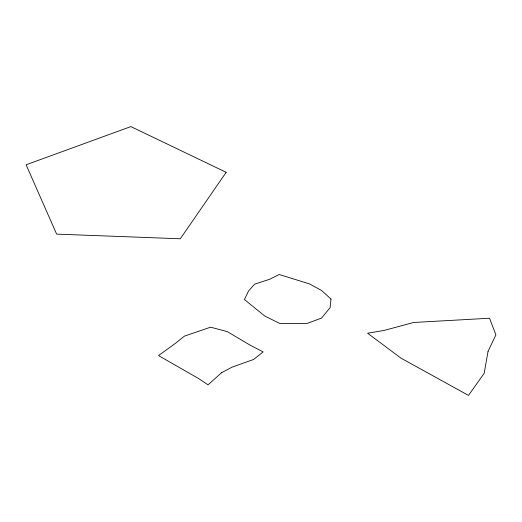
<?xml version="1.0" encoding="UTF-8"?>
<svg xmlns="http://www.w3.org/2000/svg" width="522" height="522" viewBox="0 0 522 522"><rect width="100%" height="100%" fill="white"/><g stroke="black" fill="none" stroke-linecap="round" stroke-linejoin="round"><path stroke-width="0.78" d="M330.974 299.047L330.119 307.621L321.585 318.068L307.243 323.392L279.583 323.392L264.732 315.999L244.42 299.537L248.518 291.061L254.658 284.164L269.515 279.335L279.244 274.5L309.631 283.968L321.585 290.467L330.974 299.047M488.063 351.313L484.148 373.361L468.482 395.408L400.916 358.099L367.618 333.219L384.264 330.393L413.646 322.479L489.538 318.237L495.9 334.915L488.063 351.313M226.176 172.319L180.299 238.776L56.644 234.124L26.1 164.789L130.878 126.592L226.176 172.319M221.556 372.721L208.017 384.844L198.438 378.43L158.525 355.573L175.262 343.45L184.442 336.122L210.627 327.183L227.298 331.627L250.567 345.407L263.127 351.9L253.653 359.436L232.003 367.181L221.556 372.721"/></g></svg>
